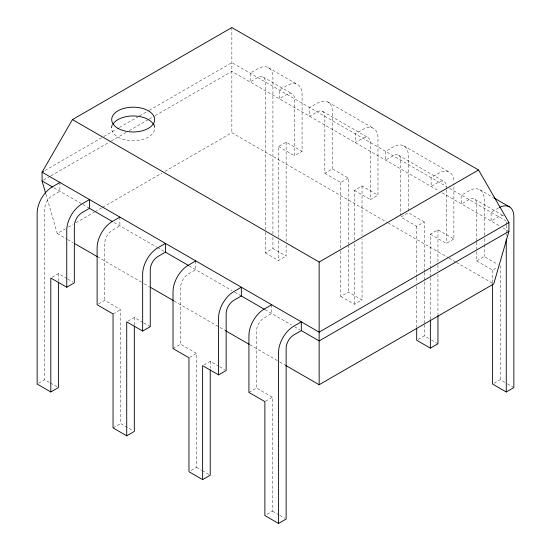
<?xml version="1.0" encoding="UTF-8"?>
<svg xmlns="http://www.w3.org/2000/svg" width="551" height="551" viewBox="0 0 551 551"><rect width="100%" height="100%" fill="white"/><g stroke="black" fill="none" stroke-linecap="round" stroke-linejoin="round"><path stroke-width="0.41" stroke-dasharray="2.75 2.07" d="M45.051 170.459L103.099 136.944M103.843 136.517L116.495 129.209M119.477 127.495L138.824 116.323M139.568 115.889L148.501 110.737M149.245 110.303L231.854 62.614L446.668 186.637M43.563 180.087L50.265 176.217M51.009 175.79L110.544 141.414M111.288 140.987L126.172 132.392M129.148 130.67L148.501 119.498M149.245 119.071L154.452 116.061M155.196 115.634L231.854 71.375L439.264 191.128M45.871 194.09L57.256 233.534L65.431 228.817M68.4 227.102L72.863 224.526M75.831 222.811L94.407 212.087M95.151 211.66L101.832 207.803M102.576 207.369L162.015 173.055M164.983 171.34L231.854 132.736L387.346 222.508M52.187 277.222L58.399 273.64L67.091 278.654M278.537 237.357L278.537 146.538L286.127 142.158L302.072 151.36L302.072 94.386A21.468 12.397 -60 0 0 286.885 85.619L279.295 90.006L279.295 98.767L286.885 94.386A10.738 6.199 -60 0 1 294.475 98.767L294.475 155.747L302.072 151.36M98.491 303.959L104.704 300.371L120.641 309.572L120.641 423.526L132.867 430.586M332.432 168.895L332.432 111.915A21.468 12.397 -60 0 0 317.252 103.154L309.662 107.535L309.662 116.302L317.252 111.915A10.738 6.199 -60 0 1 324.842 116.302L324.842 173.276L332.432 168.895L348.377 178.097L348.377 244.065M113.051 313.96L120.641 309.572M324.842 173.276L340.78 182.477L348.377 178.097M128.094 321.047L134.306 317.466L143.005 322.487M354.445 240.057L354.445 190.37L362.035 185.983L377.979 195.185L377.979 138.211A21.468 12.397 -60 0 0 362.799 129.451L355.209 133.831L355.209 142.599L362.799 138.211A10.738 6.199 -60 0 1 370.389 142.599L370.389 199.572L377.979 195.185M38.522 383.282L44.734 379.701L49.769 382.608M265.327 232.253L265.327 252.868L272.924 248.487L286.127 256.112L286.127 244.114M265.327 252.868L278.537 260.492L286.127 256.112M173.021 348.583L180.611 344.196L196.555 353.405L196.555 467.351L190.343 470.94M189.654 357.385L196.555 353.405M424.284 221.922L408.346 212.72L400.749 217.101L416.694 226.303L424.284 221.922L424.284 271.615M204.008 364.879L210.22 361.291L218.912 366.312M430.359 268.468L430.359 234.196L437.949 229.808L453.886 239.017L453.886 183.738M113.051 427.907L120.641 423.526M340.78 251.022L340.78 296.431L348.377 292.044L362.035 299.937L362.035 239.106M498.676 207.899L491.086 212.28L491.086 221.047L498.676 216.66A10.738 6.199 -60 0 1 504.041 216.13L474.439 199.035M430.359 234.196L446.296 243.397L453.886 239.017M340.78 296.431L354.445 304.317L362.035 299.937M248.928 392.408L256.525 388.028L272.463 397.23L272.463 511.176L264.873 515.564M476.663 251.573L476.663 260.926L484.253 256.546L498.021 264.494M265.561 401.211L272.463 397.23M476.663 260.926L492.601 270.135L497.436 267.345M418.071 339.457L424.284 335.876L430.758 339.609M493.985 383.282L500.198 379.701L506.665 383.434M268.475 67.732L297.623 84.558M327.983 102.087L373.53 128.383M403.897 145.912L449.444 172.208M479.804 189.744L493.131 197.43M263.109 77.03L292.257 93.856M322.617 111.385L368.164 137.681M398.531 155.21L444.078 181.506M449.63 188.346L505.949 220.861M442.226 192.836L500.005 226.192M502.98 227.914L508.924 231.344M278.537 146.538L294.475 155.747M354.445 190.37L370.389 199.572M388.09 222.941L448.356 257.737M449.099 258.164L455.801 262.028M456.545 262.462L493.744 283.937M431.474 340.022L437.949 343.762M507.388 383.854L513.139 387.174M53.97 187.808L82.12 204.063M82.857 204.49L89.517 208.333M113.961 222.446L156.615 247.075M157.352 247.495L163.964 251.311M189.131 265.844L231.792 290.473M234.726 292.168L241.338 295.99M265.038 309.669L291.686 325.056M294.647 326.764L299.827 329.76M57.256 233.534L66.933 239.12M67.677 239.547L72.884 242.557M97.437 256.732L143.563 283.366M144.307 283.793L149.514 286.802M174.068 300.977L224.656 330.187M249.954 344.788L278.971 361.539M279.715 361.973L284.922 364.976M67.814 279.075L72.89 282.002M143.728 322.9L150.251 326.667M219.635 366.732L224.712 369.659M50.485 383.021L56.96 386.761M196.555 467.351L201.59 470.258M202.307 470.671L208.781 474.411M272.463 511.176L278.937 514.916M279.653 515.33L284.688 518.236M506.266 224.477L506.266 221.047A10.738 6.199 -60 0 0 506.204 219.939M506.266 225.338L506.266 233.073M506.266 233.927L506.266 235.649M500.198 265.747L500.198 379.701M492.601 270.135L492.601 282.98M484.253 235.284L484.253 199.572A21.468 12.397 -60 0 0 469.073 190.804L461.483 195.185L461.483 203.953L469.073 199.572A10.738 6.199 -60 0 1 476.663 203.953L476.663 241.372M484.253 238.686L484.253 243.79M484.253 244.637L484.253 256.546M476.663 242.22L476.663 250.726M446.296 188.972L446.296 186.424A10.738 6.199 -60 0 0 438.706 182.037L431.116 186.424L431.116 177.656L438.706 173.276A21.468 12.397 -60 0 1 453.886 182.037M446.296 189.826L446.296 243.397M437.949 229.808L437.949 264.081M437.949 264.941L437.949 270.934M437.949 274.364L437.949 314.628M430.359 269.322L430.359 277.029M430.359 277.89L430.359 319.015M424.284 272.469L424.284 281.038M424.284 281.898L424.284 323.878M424.284 324.732L424.284 335.876M416.694 226.303L416.694 276.857M416.694 277.711L416.694 282.849M416.694 286.279L416.694 327.404M408.346 211.019L408.346 155.74A21.468 12.397 -60 0 0 393.159 146.979L385.569 151.36L385.569 160.127L393.159 155.74A10.738 6.199 -60 0 1 400.749 160.127L400.749 215.4M362.035 185.983L362.035 235.676M354.445 243.487L354.445 304.317M348.377 244.926L348.377 292.044M340.78 182.477L340.78 250.161M286.127 142.158L286.127 243.26M278.537 240.787L278.537 260.492M272.924 233.886L272.924 77.56A21.468 12.397 -60 0 0 257.737 68.792L250.147 73.173L250.147 81.941L257.737 77.56A10.738 6.199 -60 0 1 265.327 81.941L265.327 231.392M272.924 237.316L272.924 248.487M271.705 304.751L271.705 313.519L264.115 317.899A10.738 6.199 -60 0 0 256.525 331.048L256.525 388.028M231.854 27.55L231.854 132.736M210.22 361.291L210.22 368.144M195.791 260.926L195.791 269.694L188.201 274.074A10.738 6.199 -60 0 0 180.611 287.223L180.611 344.196M154.638 124.368L154.638 128.349M134.306 317.466L134.306 325.173M119.884 217.101L119.884 225.869L112.294 230.249A10.738 6.199 -60 0 0 104.704 243.397L104.704 300.371M111.695 125.167L111.695 128.349M59.914 182.477L59.914 191.245L52.324 195.626A10.738 6.199 -60 0 0 44.734 208.774L44.734 379.701M58.399 273.64L58.399 281.347M153.908 125.146A21.468 12.397 0 0 1 133.17 140.746A21.468 12.397 0 0 1 112.432 125.146"/><path stroke-width="0.83" d="M45.637 193.27L42.076 180.942L42.076 172.181L72.443 119.588L231.854 27.55L478.557 169.983L508.924 222.576L508.924 231.344L493.744 283.937L319.146 384.736L285.666 365.409M43.563 171.32L42.076 172.181L319.146 332.143L508.924 222.576M59.914 182.477L52.324 186.858A21.468 12.397 -60 0 0 37.144 213.154L37.144 384.081L50.802 391.968L58.399 387.587L58.399 282.208M112.48 221.592L89.517 208.333L81.927 212.72A10.738 6.199 -60 0 0 74.337 225.869L74.337 282.842L66.747 287.223L50.802 278.021L50.802 391.968M119.884 217.101L112.294 221.481A21.468 12.397 -60 0 0 97.114 247.778L97.114 304.751L113.051 313.96L113.051 427.907L126.716 435.8L134.306 431.412L134.306 326.034M188.387 265.417L165.431 252.158L157.841 256.546A10.738 6.199 -60 0 0 150.251 269.694L150.251 326.667L142.654 331.048L126.716 321.846L126.716 435.8M195.791 260.926L188.201 265.306A21.468 12.397 -60 0 0 173.021 291.603L173.021 348.583L188.965 357.785L188.965 471.732L202.623 479.625L210.22 475.237L210.22 369.859M264.301 309.242L241.338 295.99L233.748 300.371A10.738 6.199 -60 0 0 226.158 313.519L226.158 370.492L218.568 374.88L202.623 365.671L202.623 479.625M72.443 119.588L319.146 262.021L478.557 169.983M271.705 304.751L264.115 309.139A21.468 12.397 -60 0 0 248.928 335.435L248.928 392.408L264.873 401.61L264.873 515.564L278.537 523.45L286.127 519.07L286.127 348.142A10.738 6.199 -60 0 1 293.717 334.994L301.307 330.614L319.146 340.911L508.924 231.344M416.694 328.258L416.694 340.256L430.359 348.142L437.949 343.762L437.949 315.489M492.601 283.841L492.601 384.081L506.266 391.968L513.856 387.587L513.856 216.66A21.468 12.397 -60 0 0 499.337 207.534M493.868 197.857L509.413 206.832M42.076 180.942L52.483 186.954M74.371 243.418L97.437 256.732M150.258 287.229L173.324 300.543M225.4 330.614L249.21 344.361M506.266 239.079L506.266 391.968M430.359 319.869L430.359 348.142M319.146 262.021L319.146 384.736M301.307 330.614L301.307 321.846L293.717 326.226A21.468 12.397 -60 0 0 278.537 352.523L278.537 523.45M241.338 295.99L241.338 287.223L233.748 291.603A21.468 12.397 -60 0 0 218.568 317.899L218.568 374.88M165.431 252.158L165.431 243.397L157.841 247.778A21.468 12.397 -60 0 0 142.654 274.074L142.654 331.048M89.517 208.333L89.517 199.572L81.927 203.953A21.468 12.397 -60 0 0 66.747 230.249L66.747 287.223M112.748 124.526A21.468 12.397 0 0 1 133.17 115.958A21.468 12.397 0 0 1 153.591 124.526M117.983 128.349A21.468 12.397 0 0 0 153.908 122.797A21.468 12.397 0 0 0 127.612 107.61A21.468 12.397 0 0 0 117.983 128.349"/></g></svg>
